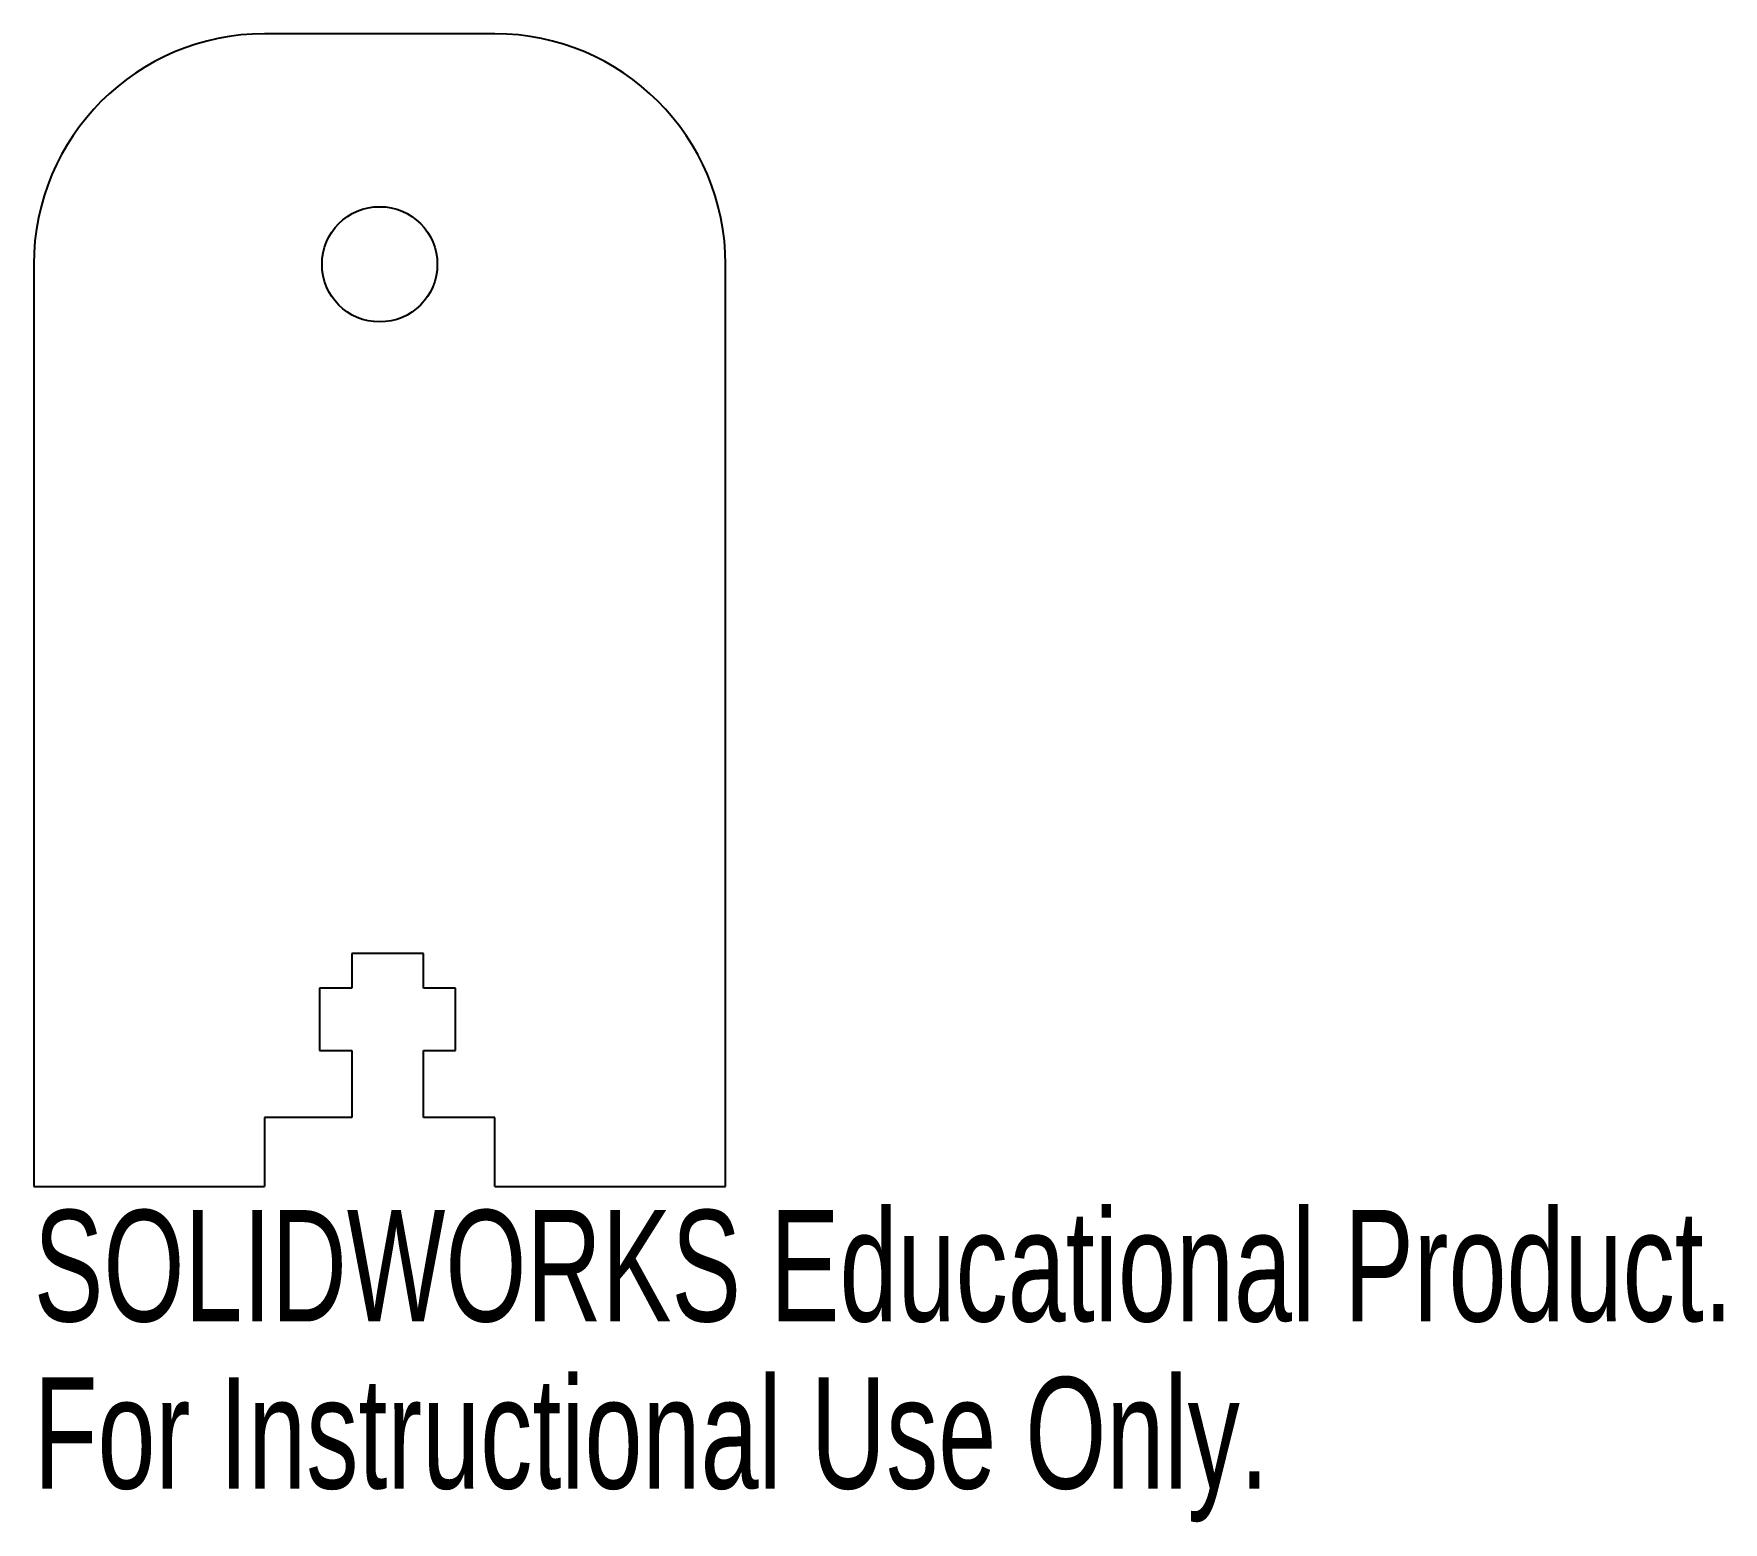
# Model space of a CAD drawing. Header units: millimetres. Extents: x 0 to 73.3, y -14.6 to 50.
import ezdxf

# ---------------------------------------------------------------- set-up
doc = ezdxf.new("R2010")
doc.units = ezdxf.units.MM
doc.styles.add('SLDTEXTSTYLE0', font='TXT', dxfattribs={"width": 0.7})

msp = doc.modelspace()

# ---------------------------------------------------------------- linework, layer by layer
at = {"color": 7, "linetype": 'Continuous', "lineweight": 25}
for p, q in [((20, 50), (10, 50)), ((0, 40), (0, 0)), ((30, 0), (30, 40)), ((13.796, 10.1), (13.796, 8.6)), ((16.896, 10.1), (13.796, 10.1)), ((16.896, 8.6), (16.896, 10.1)), ((12.396, 8.6), (12.396, 5.9)), ((13.796, 8.6), (12.396, 8.6)), ((18.296, 8.6), (16.896, 8.6)), ((18.296, 5.9), (18.296, 8.6)), ((12.396, 5.9), (13.796, 5.9)), ((13.796, 5.9), (13.796, 3)), ((16.896, 5.9), (18.296, 5.9)), ((16.896, 3), (16.896, 5.9)), ((13.796, 3), (10, 3)), ((10, 3), (10, 0)), ((20, 3), (16.896, 3)), ((20, 0), (20, 3)), ((0, 0), (10, 0)), ((20, 0), (30, 0))]:
    msp.add_line(p, q, dxfattribs=at)
msp.add_circle((15, 40), 2.5, dxfattribs=at)
for centre, start, end in [((10, 40), 90, 180), ((20, 40), 0, 90)]:
    msp.add_arc(centre, 10, start, end, dxfattribs=at)

# ---------------------------------------------------------------- texts
at = {"color": 7, "linetype": 'Continuous', "char_height": 4.83362, "attachment_point": 1, "style": 'SLDTEXTSTYLE0'}
for s, insert in [('SOLIDWORKS Educational Product.', (0, -1.02)), ('For Instructional Use Only.', (0, -8.27))]:
    msp.add_mtext(s, dxfattribs=dict(at, insert=insert))

doc.saveas('drawing.dxf')
